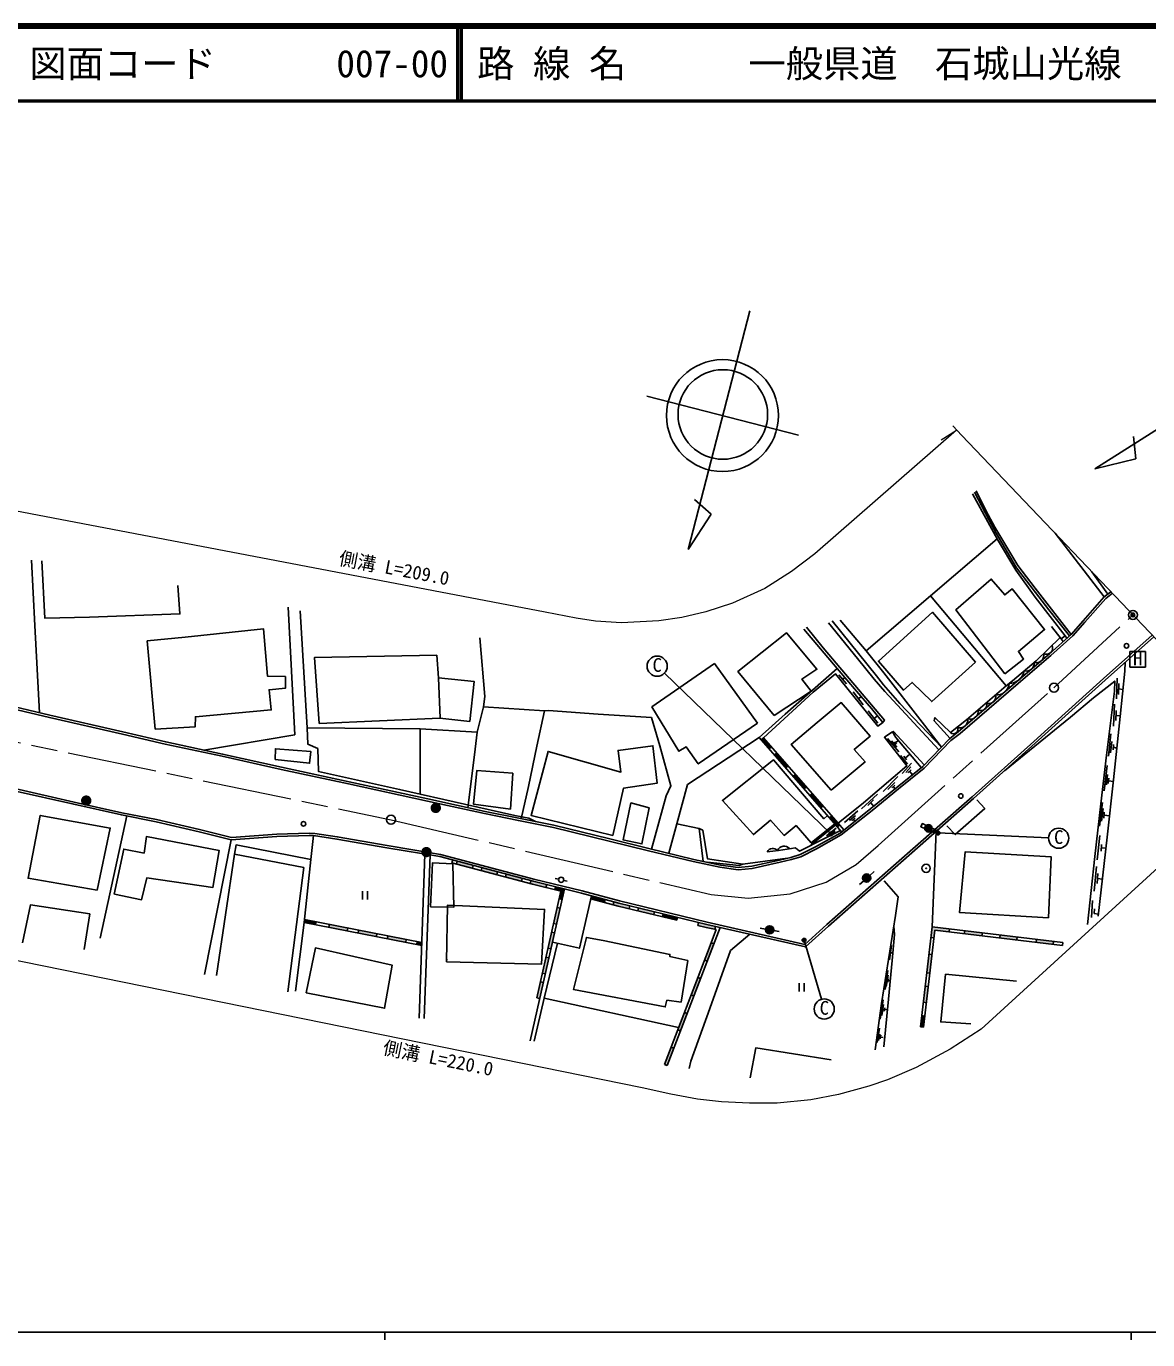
# Model space of a CAD drawing. Units: millimetres at full size, sheet at 1:1000; details may follow other scales. Extents: x 40000 to 142554538, y -180414222 to 380000.
# Drawn here: x 119970 to 270240, y 204000 to 380000 of the extents above; entities that cross this region are included whole.
import ezdxf
from ezdxf.enums import TextEntityAlignment as Align

# ---------------------------------------------------------------- set-up
doc = ezdxf.new("R2010")
doc.units = ezdxf.units.MM
doc.header["$LTSCALE"] = 1000
doc.header["$PDMODE"] = 32
doc.header["$PDSIZE"] = 500
doc.linetypes.add('CHAIN', pattern=[18.5, 12, -1.5, 3.5, -1.5])
for name, color, linetype, lineweight in [('M-BGD', 7, 'Continuous', 25), ('M-BGD-EXST', 7, 'Continuous', 25), ('M-BMK', 2, 'CHAIN', 13), ('M-BMK-OTRS', 5, 'Continuous', 25), ('M-BMK-SRVR', 3, 'Continuous', 25), ('M-STR-HTXT', 7, 'Continuous', 13), ('M-TTL', 2, 'Continuous', 140), ('M-TTL-BAND', 7, 'Continuous', 25), ('M-TTL-LINE', 7, 'Continuous', 50)]:
    doc.layers.add(name, color=color, linetype=linetype, lineweight=lineweight)
doc.layers.add('M-OTRS', color=6, linetype='Continuous')
doc.layers.add('M-TTL-TXT', color=7, linetype='Continuous')
doc.styles.add('ＭＳ ゴシック', font='')
doc.styles.get('ＭＳ ゴシック').set_extended_font_data('MS Gothic')

# ---------------------------------------------------------------- blocks, each defined once
blk = doc.blocks.new('DOSEI1')
at = {"layer": 'M-BGD'}
blk.add_hatch(color=256, dxfattribs=at).paths.add_polyline_path([(-550, 0, 1), (550, 0, 1)])
for p, q in [((-550, 0), (-1300, 0)), ((550, 0), (1300, 0))]:
    blk.add_line(p, q, dxfattribs=at)
blk.add_circle((0, 0), 550, dxfattribs=at)

msp = doc.modelspace()

# ---------------------------------------------------------------- hatches: boundary and pattern name
at = {"layer": 'M-BGD'}
for points in [[(218447, 284388), (219506, 283178), (219807, 283442), (218747, 284651)], [(220212, 282373), (221739, 280630), (222039, 280894), (220512, 282637)], [(222711, 279520), (224202, 277818), (224503, 278081), (223012, 279784)], [(127635, 276831, 0.41421), (127416, 275865, 0.41421), (128381, 275646, 1)], [(224998, 276909), (226440, 275264), (226741, 275527), (225299, 277173)], [(174471, 275852, 0.41421), (174252, 274887, 0.41421), (175218, 274668, 1)], [(227591, 273950), (228466, 272951), (228657, 272723), (228964, 272980), (228770, 273211), (227892, 274213)], [(240400, 272739, 1), (241308, 272319, 1)], [(173215, 269939, 0.41421), (172996, 268974, 0.41421), (173961, 268755, 1)], [(177718, 268125), (177615, 267738), (179742, 267175), (179844, 267561)], [(181004, 267254), (180902, 266867), (183028, 266303), (183131, 266690)], [(184283, 266384), (184188, 265996), (186315, 265432), (186410, 265820)], [(240517, 267216, 0.41421), (240501, 267147, 0.41421)], [(187889, 265428), (187570, 265513), (187475, 265124), (187790, 265041), (189611, 264595), (189706, 264984)], [(190872, 264699), (190777, 264310), (191604, 264108), (191603, 264105), (191372, 263086), (191762, 262997), (191992, 264013), (192087, 264401)], [(195708, 263486), (195618, 263096), (197447, 262607), (197550, 262993)], [(198710, 262683), (198606, 262297), (199276, 262117), (200741, 261762), (200835, 262151), (199375, 262505)], [(190621, 259770), (191011, 259681), (191497, 261827), (191107, 261915)], [(202001, 261868), (201907, 261479), (204045, 260961), (204139, 261350)], [(205305, 261067), (205211, 260678), (207147, 260209), (207241, 260598)], [(157268, 260328), (157227, 259929), (158743, 259631), (158820, 260023)], [(160587, 259676), (160509, 259284), (162963, 258801), (163040, 259194)], [(164511, 258905), (164434, 258512), (166887, 258030), (166965, 258422)], [(210057, 259915), (209962, 259526), (211061, 259260), (212237, 258992), (212326, 259382), (211153, 259649)], [(241206, 257883), (241604, 257836), (241727, 258888), (243625, 258660), (243673, 259058), (241377, 259333)], [(245713, 258813), (245665, 258416), (248031, 258133), (248079, 258530)], [(168436, 258133), (168359, 257741), (170812, 257258), (170889, 257651)], [(172361, 257362), (172284, 256969), (172954, 256837), (172969, 257242)], [(189870, 256454), (190260, 256365), (190746, 258511), (190356, 258599)], [(210857, 254867), (211230, 254724), (211625, 255753), (212121, 257060), (211747, 257204), (211252, 255895)], [(250458, 258245), (250410, 257848), (252719, 257571), (252767, 257968)], [(255324, 257662), (255276, 257265), (257566, 256991), (257614, 257388)], [(189119, 253138), (189509, 253049), (189995, 255195), (189605, 255283)], [(240653, 253184), (241051, 253138), (241343, 255621), (240946, 255667)], [(188368, 249822), (188758, 249733), (189244, 251879), (188854, 251967)], [(209065, 250200), (209438, 250056), (210334, 252390), (209961, 252533)], [(240186, 249212), (240583, 249165), (240840, 251350), (240443, 251397)], [(207273, 245532), (207646, 245388), (208542, 247722), (208169, 247866)], [(239800, 245934), (240197, 245888), (240373, 247377), (239975, 247424)], [(205491, 240891), (205865, 240748), (206750, 243055), (206377, 243198)]]:
    msp.add_hatch(color=256, dxfattribs=at).paths.add_polyline_path(points)
at = {"layer": 'M-BGD-EXST'}
for points in [[(228005, 271652, 1), (227569, 271896, 0.41421), (227665, 271556, 0.41421)], [(242353, 271781, 1), (241916, 272025, 0.41421), (242012, 271684, 0.41421)], [(224407, 257407, 1), (223971, 257651, 0.41421), (224067, 257311, 0.41421)]]:
    msp.add_hatch(color=256, dxfattribs=at).paths.add_polyline_path(points)

# ---------------------------------------------------------------- linework, layer by layer
at = {"layer": 'M-BGD'}
for p, q in [((264406, 303527), (257822, 312066)), ((264883, 303910), (262764, 306885)), ((251251, 291600), (241122, 303678)), ((157614, 285990), (156676, 301671)), ((259159, 298316), (258660, 297902)), ((175189, 292712), (175430, 287300)), ((229895, 291867), (228831, 293097)), ((229363, 292482), (229674, 292745)), ((266138, 292628), (266057, 289866)), ((232116, 289081), (230777, 290808)), ((266373, 291952), (266305, 290457)), ((266339, 291204), (266919, 291142)), ((181237, 288790), (189418, 288270)), ((231487, 289892), (231839, 290192)), ((265797, 289155), (265672, 286209)), ((234071, 286630), (232785, 288284)), ((233584, 287257), (234012, 287609)), ((266005, 288321), (265950, 286994)), ((265977, 287657), (266538, 287597)), ((172746, 285844), (172763, 277115)), ((265305, 285184), (265000, 282188)), ((219506, 283178), (219807, 283442)), ((236894, 282778), (235359, 284561)), ((236611, 283411), (235927, 284250)), ((236572, 283825), (236321, 284127)), ((236447, 283976), (236807, 284281)), ((265416, 284170), (265262, 282654)), ((265653, 283765), (265605, 283033)), ((265629, 283399), (266096, 283260)), ((220212, 282373), (220512, 282637)), ((238062, 281128), (237125, 282294)), ((237934, 281696), (237550, 282177)), ((237742, 281937), (238353, 282454)), ((221739, 280630), (222039, 280894)), ((237328, 279887), (238602, 281250)), ((237825, 280020), (238506, 280752)), ((238115, 279954), (238563, 280384)), ((238339, 280169), (238711, 279710)), ((264807, 280945), (264420, 277560)), ((222711, 279520), (223012, 279784)), ((224202, 277818), (224503, 278081)), ((234787, 277479), (236740, 279452)), ((235429, 277738), (236350, 278663)), ((235952, 277952), (236336, 278320)), ((236144, 278136), (236394, 277831)), ((264862, 279759), (264724, 278361)), ((265009, 279251), (264921, 278540)), ((264965, 278896), (265644, 278821)), ((224998, 276909), (225299, 277173)), ((231906, 275151), (234026, 277125)), ((232739, 275572), (233504, 276346)), ((226440, 275264), (226741, 275527)), ((229619, 273327), (231408, 274891)), ((233122, 275959), (233520, 275473)), ((264199, 276008), (263780, 272817)), ((264260, 275186), (264067, 273492)), ((264421, 274684), (264354, 273892)), ((133433, 274182), (129885, 257791)), ((225117, 270256), (228448, 272973)), ((227591, 273950), (227892, 274213)), ((228657, 272723), (228964, 272980)), ((230259, 273561), (231064, 274245)), ((230575, 273515), (231042, 273916)), ((230809, 273716), (231003, 273470)), ((264388, 274288), (265137, 274206)), ((227213, 271505), (228511, 272528)), ((227814, 271786), (228346, 272205)), ((228141, 272043), (228295, 271851)), ((241870, 272096), (241377, 259333)), ((263807, 271552), (263477, 268316)), ((147437, 270998), (143830, 252926)), ((264051, 270378), (264004, 269480)), ((264028, 269929), (264652, 269858)), ((173398, 269075), (172600, 247080)), ((174094, 268959), (173300, 247055)), ((177005, 267900), (177108, 268287)), ((177615, 267738), (177718, 268125)), ((179742, 267175), (179844, 267561)), ((180902, 266867), (181004, 267254)), ((183028, 266303), (183131, 266690)), ((184283, 266384), (184188, 265996)), ((186410, 265820), (186315, 265432)), ((191302, 265709), (190837, 265818)), ((263397, 267395), (263072, 264108)), ((263574, 266472), (263463, 265141)), ((263519, 265807), (264179, 265731)), ((165017, 264102), (165017, 262984)), ((165684, 264102), (165684, 262984)), ((187570, 265513), (187475, 265124)), ((189706, 264984), (189611, 264595)), ((190872, 264699), (190777, 264310)), ((191984, 265550), (192448, 265442)), ((191372, 263086), (191762, 262997)), ((197447, 262607), (197550, 262993)), ((198606, 262297), (198710, 262683)), ((262849, 262850), (262684, 260588)), ((191107, 261915), (191497, 261827)), ((200741, 261762), (200835, 262151)), ((201907, 261479), (202001, 261868)), ((204045, 260961), (204139, 261350)), ((205211, 260678), (205305, 261067)), ((207147, 260209), (207241, 260598)), ((263098, 261745), (263082, 261104)), ((263082, 261104), (263641, 261039)), ((172954, 256837), (157227, 259929)), ((172969, 257242), (157268, 260328)), ((158820, 260023), (158743, 259631)), ((160587, 259676), (160509, 259284)), ((163040, 259194), (162963, 258801)), ((164511, 258905), (164434, 258512)), ((190621, 259770), (191011, 259681)), ((209962, 259526), (210057, 259915)), ((212237, 258992), (212326, 259382)), ((241377, 259333), (239800, 245934)), ((241727, 258888), (240197, 245888)), ((241377, 259333), (258866, 257238)), ((241727, 258888), (258819, 256841)), ((243625, 258660), (243673, 259058)), ((245665, 258416), (245713, 258813)), ((166965, 258422), (166887, 258030)), ((168436, 258133), (168359, 257741)), ((170889, 257651), (170812, 257258)), ((172361, 257362), (172284, 256969)), ((190356, 258599), (190746, 258511)), ((211753, 257201), (212127, 257058)), ((241206, 257883), (241604, 257836)), ((248031, 258133), (248079, 258530)), ((250410, 257848), (250458, 258245)), ((252719, 257571), (252767, 257968)), ((255276, 257265), (255324, 257662)), ((257566, 256991), (257614, 257388)), ((258866, 257238), (258819, 256841)), ((189605, 255283), (189995, 255195)), ((189870, 256454), (190260, 256365)), ((235631, 254897), (235910, 256819)), ((235771, 255858), (236069, 255830)), ((241343, 255621), (240946, 255667)), ((176258, 254619), (176311, 255016)), ((210857, 254867), (211230, 254724)), ((235053, 250940), (235428, 253472)), ((188854, 251967), (189244, 251879)), ((189119, 253138), (189509, 253049)), ((209961, 252533), (210334, 252390)), ((223531, 251766), (223531, 250648)), ((224198, 251766), (224198, 250648)), ((235207, 251333), (235453, 252862)), ((235419, 251906), (235489, 252347)), ((235454, 252127), (235728, 252102)), ((241051, 253138), (240653, 253184)), ((209065, 250200), (209438, 250056)), ((240840, 251350), (240443, 251397)), ((188368, 249822), (188758, 249733)), ((189347, 249760), (207383, 245818)), ((234400, 246971), (234807, 249529)), ((234623, 247466), (234834, 248923)), ((234932, 248035), (235030, 248465)), ((234981, 248250), (235370, 248213)), ((240583, 249165), (240186, 249212)), ((208169, 247866), (208542, 247722)), ((240373, 247377), (239975, 247424)), ((207273, 245532), (207646, 245388)), ((233992, 243848), (234312, 245767)), ((234160, 244114), (234334, 244954)), ((234371, 244322), (234462, 244795)), ((240197, 245888), (239800, 245934)), ((206377, 243198), (206750, 243055)), ((234416, 244558), (234795, 244519)), ((205491, 240891), (205865, 240748))]:
    msp.add_line(p, q, dxfattribs=at)
for points in [[(246773, 317337), (250108, 311229), (252545, 307099), (255175, 303512), (259159, 298316), (259399, 297998)], [(259752, 298314), (256983, 301794), (252644, 307423), (249910, 312083), (248973, 313812), (247039, 317570)], [(259978, 298516), (255142, 304702), (252823, 307741), (249757, 312897), (248532, 315130), (247234, 317732)], [(250063, 311312), (241122, 303678), (232512, 296310)], [(120656, 308478), (121135, 299695), (121749, 288011)], [(140289, 305044), (140563, 301252), (128446, 300817), (122473, 300679), (122058, 308352)], [(265498, 304019), (264614, 303309), (261820, 300146), (260191, 298304), (257274, 295695), (252873, 291926), (245088, 285254), (243878, 284276), (240298, 280610), (236842, 277810), (233334, 274932), (229183, 271649), (225845, 269772), (223774, 268725), (222495, 268328), (220968, 267987), (217233, 267150), (215351, 266981), (212925, 267317), (209343, 268075), (203329, 269531), (198075, 270816), (190602, 272642), (185917, 273573), (181379, 274502), (173729, 276171), (163152, 278468), (154112, 280415), (146200, 282191), (138585, 283806), (132855, 285153), (123073, 287390), (116266, 288999)], [(265291, 304237), (264406, 303527), (261595, 300345), (259978, 298516), (257076, 295920), (252678, 292154), (244896, 285484), (243676, 284498), (240095, 280832), (236653, 278042), (233146, 275165), (229015, 271898), (225703, 270037), (223661, 269004), (222418, 268618), (220903, 268280), (217187, 267447), (215359, 267282), (212977, 267612), (209409, 268367), (203400, 269823), (198146, 271108), (190667, 272935), (185977, 273867), (181441, 274795), (173793, 276464), (163215, 278761), (154177, 280708), (146264, 282484), (138650, 284099), (132923, 285445), (123141, 287682), (116334, 289291)], [(143784, 283010), (155937, 285069), (155085, 302151)], [(218447, 284388), (218747, 284651), (225413, 290756), (228383, 293231), (234063, 286216), (234747, 286716), (234955, 287002), (226769, 296728), (224523, 299502)], [(224178, 299209), (228646, 293959), (231221, 290919), (233222, 288567), (234747, 286716)], [(242240, 283027), (235021, 290863), (233584, 292496), (231329, 295280), (227483, 300077)], [(227969, 300322), (233886, 292951), (234851, 291754), (237016, 289275), (242614, 283411)], [(242614, 283411), (240029, 286749), (234861, 293345), (232512, 296310), (229013, 300421)], [(258921, 297571), (258660, 297902), (257349, 299552)], [(271047, 298203), (264524, 292368), (255169, 283920), (246916, 276522), (238625, 269250), (227457, 259411), (224372, 256638), (211153, 259649), (199375, 262505), (194379, 263841), (187889, 265428), (175390, 268742), (168276, 269930), (161595, 271092), (158461, 271558), (157898, 271584), (153561, 271429), (147437, 270998), (143128, 272060), (137377, 273394), (132715, 274325), (126327, 275759), (118352, 277571)], [(270840, 298420), (264323, 292591), (254968, 284143), (246717, 276747), (238427, 269476), (227258, 259635), (224287, 256965), (211221, 259941), (199449, 262796), (194454, 264132), (187963, 265719), (175454, 269036), (168326, 270226), (161644, 271388), (158631, 271851), (157899, 271884), (153545, 271729), (147463, 271301), (143198, 272352), (137441, 273688), (132778, 274618), (126393, 276052), (118420, 277863)], [(179155, 275294), (180041, 282373), (180391, 285420), (181237, 288790), (181399, 290186), (180746, 298044)], [(258501, 298102), (255286, 294985), (252115, 292287), (251251, 291600), (245972, 287065), (243814, 285378), (241718, 287373), (241640, 286946), (243752, 284559)], [(228646, 293959), (221677, 287812), (218193, 284694), (218447, 284388)], [(263609, 260757), (264821, 271332), (265665, 279017), (266528, 287504), (267182, 293592), (267215, 294775)], [(251042, 280221), (259914, 287418), (262972, 290002), (265812, 292261), (265804, 290912), (264718, 282320), (263958, 275792), (263154, 268736), (262165, 259639)], [(203730, 269743), (205723, 276878), (206346, 278239), (204855, 283572), (203730, 287361), (196623, 287822), (189959, 288295), (189418, 288270), (188381, 283537), (187269, 278111), (186288, 273805)], [(188220, 273421), (187296, 273870), (185423, 274257), (178701, 275769), (169982, 277745), (159130, 280130), (159028, 283221), (157685, 283804), (157614, 285990), (172746, 285844), (180391, 285420)], [(240282, 281023), (236155, 285521), (235931, 285406), (234948, 284726), (237961, 280880), (232134, 275948), (228770, 273211)], [(239877, 280655), (236474, 284675), (236043, 285464)], [(218193, 284694), (208550, 278386), (207142, 273142), (206063, 269178)], [(229222, 272048), (228466, 272951), (218447, 284388)], [(229529, 272305), (228770, 273211), (218747, 284651)], [(228306, 273134), (225152, 270562), (223131, 272885), (221521, 271587), (219711, 273599), (217403, 271690), (213256, 276266), (220109, 281683), (226862, 273816), (227341, 274236)], [(243329, 272844), (244445, 271681), (248394, 275178), (247335, 276360)], [(199894, 270983), (202462, 270433), (203434, 275257), (200991, 275922), (199931, 270976)], [(207142, 273142), (210123, 272504), (210673, 268100)], [(239947, 272949), (239852, 272745), (240354, 272513)], [(240543, 272921), (240041, 273153), (239947, 272949)], [(131768, 263699), (133041, 269738), (135761, 269217), (136062, 271412), (145820, 269545), (144984, 264602), (136120, 265885), (135418, 262947), (131771, 263716)], [(158461, 271558), (158099, 268363), (157224, 259897), (156027, 250728)], [(221976, 268520), (216007, 267723), (211269, 268437), (210625, 272261), (210123, 272504)], [(229064, 272237), (226860, 271131), (223557, 269471), (223275, 269751), (223000, 269892), (222489, 269843), (220758, 269576), (219267, 269393)], [(241165, 272138), (241667, 271905), (241856, 272314), (241354, 272546)], [(145456, 252823), (147859, 269045), (148078, 270301), (158099, 268363)], [(147859, 269045), (157144, 267260), (155029, 250632)], [(191604, 264108), (187790, 265041), (177005, 267900)], [(211193, 267990), (215480, 267539), (216007, 267723)], [(192087, 264401), (191992, 264013), (187469, 244042)], [(191604, 264108), (191603, 264105), (188368, 249822)], [(233728, 242824), (234585, 249048), (236457, 260847), (236820, 263348), (234945, 265475)], [(119450, 257175), (120541, 262280), (128477, 261053), (127750, 256288)], [(195708, 263486), (194082, 256468), (190469, 257286)], [(207147, 260209), (199276, 262117), (195618, 263096)], [(212410, 258952), (211252, 255895), (205491, 240891)], [(212946, 259240), (211625, 255753), (205865, 240748)], [(212410, 258952), (211061, 259260), (209962, 259526)], [(236230, 259419), (236300, 258285), (235974, 254815), (235504, 249632), (234901, 243253)], [(191140, 257134), (189347, 249760), (188007, 244010)], [(208815, 240326), (209010, 241341), (211550, 248392), (214350, 256155), (216928, 258334)], [(252665, 252038), (243156, 252982), (242508, 246577), (246552, 246322)], [(216988, 239090), (217725, 243101), (227827, 241512)]]:
    msp.add_lwpolyline(points, dxfattribs=at)
for points in [[(251114, 293230), (253606, 295208), (252924, 296235), (256414, 299152), (252055, 304640), (251084, 303805), (249272, 305932), (244511, 301790)], [(247179, 294805), (241386, 301484), (234154, 294945), (237520, 291033), (238675, 292080), (241297, 289502)], [(137250, 285799), (142602, 286135), (142646, 287470), (152787, 288389), (152515, 291087), (154720, 291310), (154695, 292850), (152280, 292916), (151773, 299256), (141260, 298143), (136171, 297634)], [(220183, 287645), (225162, 290886), (223907, 292520), (225920, 293849), (221848, 298721), (215334, 293537)], [(179392, 286821), (175400, 287299), (159220, 286577), (158613, 295433), (174970, 295709), (175189, 292712), (179980, 292215)], [(217949, 286632), (212181, 294599), (203808, 288806), (207422, 282858), (208411, 283443), (210018, 281166)], [(227819, 277641), (232368, 281431), (230915, 283090), (233028, 284865), (229172, 289371), (225934, 286726), (222459, 283754)], [(198567, 271550), (187602, 274246), (189891, 282825), (199655, 280074), (199262, 282959), (203928, 283585), (204515, 278599), (199980, 277896)], [(153321, 281736), (157923, 281239), (158114, 282799), (153348, 283179)], [(184876, 275116), (185164, 279896), (180363, 280279), (179915, 275754)], [(129482, 264219), (131228, 272555), (121842, 274261), (120224, 265828)], [(256931, 260522), (257320, 268702), (245757, 269371), (245029, 261233)], [(174132, 262002), (177267, 261968), (177141, 267779), (174423, 267916)], [(176258, 254619), (176392, 262227), (189414, 261669), (188999, 254308)], [(207741, 249254), (208605, 254803), (206218, 255346), (206217, 255624), (197290, 257482), (195017, 257901), (193313, 250918), (205594, 248601), (205804, 249488)], [(157465, 250474), (158716, 256498), (168980, 254198), (167986, 248409)]]:
    msp.add_lwpolyline(points, close=True, dxfattribs=at)
for centre, radius in [((267399, 296988), 300), ((245187, 276865), 300), ((157109, 273132), 300), ((240854, 272529), 500), ((240543, 267174), 550), ((191643, 265630), 350), ((240543, 267174), 50)]:
    msp.add_circle(centre, radius, dxfattribs=at)
for centre, radius, start, end in [((255293, 295749), 1031, 254.46128, 12.27289), ((256701, 296671), 810, 240.30904, 27.91768), ((253978, 294643), 1044, 254.57739, 6.20243), ((251673, 294005), 2061, 270.28888, 349.69544), ((248962, 290189), 926, 247.71303, 13.6172), ((250011, 292078), 1678, 264.91382, 355.40991), ((247895, 289063), 765, 240.70816, 20.62206), ((245104, 287004), 1019, 246.53923, 10.02379), ((246413, 288256), 1117, 254.1386, 7.19163), ((244231, 285755), 563, 222.14201, 33.89339), ((220008, 268972), 852, 43.62979, 150.41678), ((221521, 269154), 984, 41.59285, 155.65212)]:
    msp.add_arc(centre, radius, start, end, dxfattribs=at)
at = {"layer": 'M-BGD-EXST'}
for p, q in [((269922, 296241), (267822, 296241)), ((267822, 296241), (267822, 294141)), ((269922, 294141), (269922, 296241)), ((267822, 294141), (269922, 294141)), ((227787, 271774), (205477, 293323)), ((242134, 271903), (256956, 271261)), ((224189, 257529), (226514, 249613))]:
    msp.add_line(p, q, dxfattribs=at)
for centre, radius in [((204506, 294260), 1350), ((227787, 271774), 250), ((242134, 271903), 250), ((258305, 271202), 1350), ((224189, 257529), 250), ((226895, 248318), 1350)]:
    msp.add_circle(centre, radius, dxfattribs=at)
at = {"layer": 'M-BMK'}
msp.add_lwpolyline([(71230, 293943), (168848, 273678), (211763, 263649), (216680, 263173), (222310, 263728), (227147, 265314), (231192, 267693), (234126, 270231), (257681, 291366), (268256, 301128)], dxfattribs=at)
at = {"layer": 'M-BMK-OTRS'}
msp.add_line((294007, 274135), (245310, 325182), dxfattribs=at)
at = {"layer": 'M-BMK-SRVR'}
for p, q in [((216931, 341861), (208663, 309883)), ((291076, 338322), (263133, 320712)), ((223467, 325194), (203136, 330451)), ((268640, 322048), (268349, 325035)), ((263133, 320712), (268640, 322048)), ((211756, 314631), (209497, 316606)), ((208663, 309883), (211756, 314631))]:
    msp.add_line(p, q, dxfattribs=at)
for centre, radius in [((213261, 327833), 7500), ((213309, 327983), 6000), ((268256, 301128), 600), ((257681, 291366), 600), ((168848, 273678), 600)]:
    msp.add_circle(centre, radius, dxfattribs=at)
at = {"layer": 'M-OTRS'}
msp.add_point((268256, 301128), dxfattribs=at)
at = {"layer": 'M-STR-HTXT'}
for p, q in [((242554, 324586), (244634, 325891)), ((244107, 326443), (245310, 325182))]:
    msp.add_line(p, q, dxfattribs=at)
for points in [[(244634, 325891), (225621, 309304), (222486, 306933), (218913, 304682), (214611, 302701), (211014, 301528), (207829, 300773), (204723, 300333), (199750, 300062), (196243, 300304), (193669, 300670), (189485, 301477), (76522, 323077)], [(287090, 281385), (247911, 245623), (243748, 242951), (239207, 240476), (235365, 238828), (232879, 237995), (228800, 236857), (225104, 236153), (220604, 235719), (216899, 235706), (213116, 235877), (209934, 236237), (206355, 236884), (202476, 237758), (66063, 265499)]]:
    msp.add_lwpolyline(points, dxfattribs=at)
at = {"layer": 'M-TTL'}
msp.add_line((680000, 380000), (40000, 380000), dxfattribs=at)
at = {"layer": 'M-TTL-BAND'}
for p, q in [((40000, 205000), (579000, 205000)), ((168000, 205000), (168000, 204000)), ((268000, 205000), (268000, 204000))]:
    msp.add_line(p, q, dxfattribs=at)
at = {"layer": 'M-TTL-LINE'}
for p, q in [((177750, 380000), (177750, 370000)), ((178250, 380000), (178250, 370000)), ((40000, 370000), (680000, 370000))]:
    msp.add_line(p, q, dxfattribs=at)

# ---------------------------------------------------------------- block references
for p, rotation in [((232591, 265859), 41.63902), ((219575, 258927), 349.20776)]:
    msp.add_blockref('DOSEI1', p, dxfattribs=dict(rotation=rotation))

# ---------------------------------------------------------------- texts
at = {"layer": 'M-BGD-EXST', "style": 'ＭＳ ゴシック'}
msp.add_text('H', height=1833, dxfattribs=at).set_placement((268275, 293833), align=Align.BOTTOM_LEFT)
for p in [(203851, 292968), (257650, 269910), (226240, 247025)]:
    msp.add_text('C', height=1833, rotation=358.508, dxfattribs=at).set_placement(p, align=Align.BOTTOM_LEFT)
at = {"layer": 'M-STR-HTXT', "style": 'ＭＳ ゴシック'}
for s, rotation, p in [('側溝 L=209.0', 349.175, (161640, 307341)), ('側溝 L=220.0', 348.505, (167543, 241769))]:
    msp.add_text(s, height=1833, rotation=rotation, dxfattribs=at).set_placement(p, align=Align.BOTTOM_LEFT)
at = {"layer": 'M-TTL-TXT', "style": 'ＭＳ ゴシック'}
for s, p in [('図面コード', (120380, 375000)), ('007-00', (161521, 375000)), ('路 線 名', (180380, 375000)), ('一般県道\u3000石城山光線', (216734, 375000))]:
    msp.add_text(s, height=3666, dxfattribs=at).set_placement(p, align=Align.MIDDLE_LEFT)

doc.saveas('drawing.dxf')
